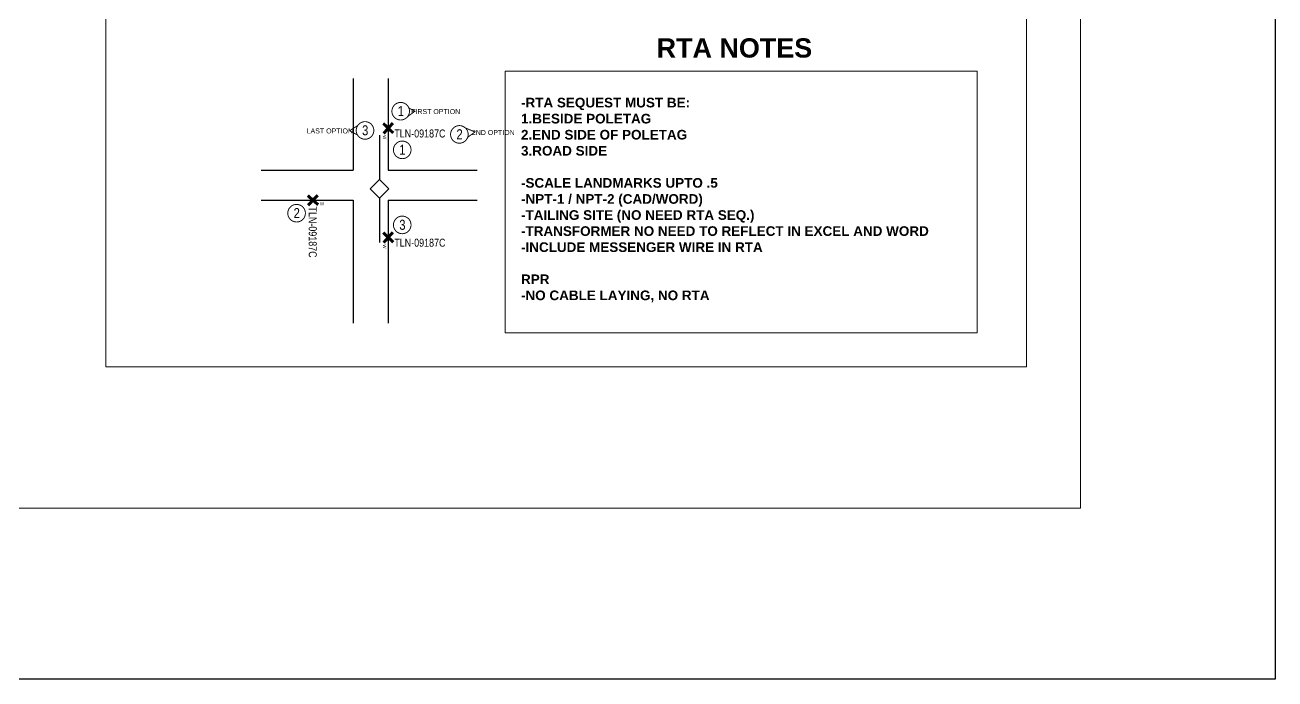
# Model space of a CAD drawing. Extents: x -663610 to -207124, y 70878 to 297551.
# Drawn here: x -252818 to -245787, y 70878 to 74559 of the extents above; entities that cross this region are included whole.
import ezdxf
from ezdxf.enums import TextEntityAlignment as Align

# ---------------------------------------------------------------- set-up
doc = ezdxf.new("R2010")
doc.units = 0
doc.header["$LTSCALE"] = 0.3
doc.linetypes.add('DASHED', pattern=[0.75, 0.5, -0.25])
doc.layers.get('0').update_dxf_attribs({"linetype": 'CONTINUOUS'})
for name, color, linetype in [('BASEMAP', 7, 'CONTINUOUS'), ('Electric Pole ID', 7, 'CONTINUOUS'), ('Electrical Pole (Wood)', 7, 'CONTINUOUS'), ('Extended messenger', 7, 'CONTINUOUS'), ('FOC Distribution Diagram', 1, 'CONTINUOUS'), ('RTA', 2, 'CONTINUOUS')]:
    doc.layers.add(name, color=color, linetype=linetype)
doc.styles.add('Mark', font='arial.ttf', dxfattribs={"width": 0.8, "height": 2.5})
doc.styles.get("Standard").update_dxf_attribs({"font": '', "width": 0.8})
doc.styles.add('WMF-Arial Unicode MS0', font='')
doc.styles.get('Standard').set_extended_font_data('FangSong_GB2312')
doc.styles.get('WMF-Arial Unicode MS0').set_extended_font_data('Arial Unicode MS', bold=True)

# ---------------------------------------------------------------- blocks, each defined once
blk = doc.blocks.new('Electrical Pole (Wood)')
at = {"const_width": 1.18}
for points in [[(-322437.53, 145736.03), (-322433.55, 145732.33)], [(-322437.46, 145732.26), (-322433.62, 145736.1)]]:
    blk.add_lwpolyline(points, dxfattribs=at)
at = {"color": 1, "lineweight": 0, "ltscale": 2, "insert": (-322432.84, 145733.29), "char_height": 1.2, "width": 1.2714, "attachment_point": 1}
blk.add_mtext('{\\fArial|b0|i0|c0|p34;\\C7;W}', dxfattribs=at)
blk = doc.blocks.new('em')
at = {"color": 7, "ltscale": 0.3}
blk.add_lwpolyline([(-318208.31, 148369.45), (-318205.34, 148372.42), (-318202.37, 148369.45), (-318205.34, 148366.48)], close=True, dxfattribs=at)
for points in [[(-318222.41, 148369.45), (-318208.31, 148369.45)], [(-318202.37, 148369.45), (-318188.26, 148369.45)]]:
    blk.add_lwpolyline(points, dxfattribs=at)

msp = doc.modelspace()

# ---------------------------------------------------------------- linework, layer by layer
at = {"layer": 'BASEMAP', "color": 152, "ltscale": 2, "true_color": 0x2776bb}
msp.add_lwpolyline([(-245787.2, 70878.3), (-269522.5, 70878.3), (-269522.5, 85901.3), (-245787.2, 85901.3)], close=True, dxfattribs=at)
at = {"layer": 'BASEMAP', "color": 152, "lineweight": 0, "ltscale": 2, "true_color": 0x2776bb}
for points in [[(-257304.8, 77313.4), (-246881.9, 77313.4), (-246881.9, 71840.7), (-257304.8, 71840.7)], [(-252363.4, 76517.8), (-247185.7, 76517.8), (-247185.7, 72636.1), (-252363.4, 72636.1)], [(-250116.7, 74299.7), (-247463, 74299.7), (-247463, 72827.6), (-250116.7, 72827.6)]]:
    msp.add_lwpolyline(points, close=True, dxfattribs=at)
at = {"layer": 'BASEMAP', "color": 251, "ltscale": 2}
for points in [[(-250972.7, 74258.1), (-250972.7, 73743)], [(-250774.8, 74258.1), (-250774.8, 73743)], [(-251489, 73743), (-250972.7, 73743)], [(-250774.8, 73743), (-250273.8, 73743)], [(-251489, 73573.2), (-250972.7, 73573.2)], [(-250972.7, 73573.2), (-250972.7, 72881.2)], [(-250774.8, 73573.2), (-250774.8, 72881.2)], [(-250774.8, 73573.2), (-250273.8, 73573.2)]]:
    msp.add_lwpolyline(points, dxfattribs=at)
at = {"layer": 'FOC Distribution Diagram', "color": 1, "linetype": 'DASHED', "ltscale": 50, "const_width": 0.025}
msp.add_lwpolyline([(-250839.2, 74214.7), (-250839.2, 73623.3), (-251403.7, 73623.3)], dxfattribs=at)
at = {"layer": 'RTA', "color": 4, "ltscale": 10, "const_width": 5.3}
for points in [[(-250658.6, 74091.8, -1.177071), (-250754.2, 74071.8, -0.849566), (-250658.6, 74091.8, 12.29491)], [(-250859.3, 73983.7, -1.177071), (-250954.9, 73963.7, -0.849566), (-250859.3, 73983.7, 12.29491)], [(-250328.6, 73961.3, -1.177071), (-250424.2, 73941.3, -0.849566), (-250328.6, 73961.3, 12.29491)]]:
    msp.add_lwpolyline(points, format="xyb", dxfattribs=at)
for points in [[(-250658.6, 74091.8), (-250624.6, 74073.9), (-250665.2, 74044.2)], [(-250946.3, 73993.7), (-250992.1, 73964), (-250948.1, 73940.8)], [(-250341.4, 73980.1), (-250287.4, 73957), (-250328, 73927.3)]]:
    msp.add_lwpolyline(points, dxfattribs=at)
at = {"layer": 'RTA', "color": 5, "ltscale": 10, "const_width": 5.3}
for points in [[(-250649.9, 73874.3, -1.177071), (-250745.5, 73854.3, -0.849566), (-250649.9, 73874.3, 12.29491)], [(-251244.2, 73517.8, -1.177071), (-251339.8, 73497.8, -0.849566), (-251244.2, 73517.8, 12.29491)], [(-250649.9, 73451.9, -1.177071), (-250745.5, 73431.9, -0.849566), (-250649.9, 73451.9, 12.29491)]]:
    msp.add_lwpolyline(points, format="xyb", dxfattribs=at)

# ---------------------------------------------------------------- block references
at = {"layer": 'Electrical Pole (Wood)', "color": 1, "lineweight": 0, "xscale": 14.39476500000047, "yscale": 14.39476500000047, "zscale": 14.39476500000047}
for p, rotation in [((-2242551.8, -4613886.1), 271.3023432257054), ((4436666, -1918203.7), 1.302343225705375), ((-2242551.8, -4614500.8), 271.3023432257054)]:
    msp.add_blockref('Electrical Pole (Wood)', p, dxfattribs=dict(at, rotation=rotation))
at = {"layer": 'Extended messenger', "color": 2, "xscale": 17.71875, "yscale": 17.71875, "zscale": 17.71875, "rotation": 270}
msp.add_blockref('em', (-2879745.4, -5564563.3), dxfattribs=at)

# ---------------------------------------------------------------- texts
at = {"color": 152, "lineweight": 0, "true_color": 0x2776bb, "style": 'WMF-Arial Unicode MS0'}
msp.add_text('RTA NOTES', height=108.47, dxfattribs=at).set_placement((-248827.8, 74375.9), align=Align.CENTER)
at = {"color": 152, "ltscale": 2, "insert": (-250028.1, 74149.7), "char_height": 54.234, "width": 2704.07, "attachment_point": 1, "style": 'WMF-Arial Unicode MS0'}
msp.add_mtext('{\\fArial Unicode MS|b1|i0|c134|p32;-RTA SEQUEST MUST BE: \\P1.BESIDE POLETAG\\P2.END SIDE OF POLETAG\\P3.ROAD SIDE\\P\\P-SCALE LANDMARKS UPTO .5\\P-NPT-1 / NPT-2 (CAD/WORD)\\P-TAILING SITE (NO NEED RTA SEQ.)\\P-TRANSFORMER NO NEED TO REFLECT IN EXCEL AND WORD\\P-INCLUDE MESSENGER WIRE IN RTA\\P\\PRPR\\P-NO CABLE LAYING, NO RTA}', dxfattribs=at)
at = {"layer": 'Electric Pole ID', "style": 'Mark', "width": 0.8}
for p in [(-250596.8, 73926.1), (-250596.8, 73311.4)]:
    msp.add_text('TLN-09187C', height=45, dxfattribs=at).set_placement(p, align=Align.CENTER)
msp.add_text('TLN-09187C', height=45, rotation=270, dxfattribs=at).set_placement((-251222, 73393.8), align=Align.CENTER)
at = {"layer": 'RTA', "color": 4, "style": 'Mark', "width": 0.8}
for s, height, p in [('1', 56.5, (-250703.8, 74046.4)), ('FIRST OPTION', 28.246, (-250507.8, 74058)), ('LAST OPTION', 28.246, (-251103.4, 73948.9)), ('3', 56.5, (-250904.5, 73938.2)), ('2', 56.5, (-250373.8, 73915.9)), ('2ND OPTION', 28.25, (-250184.1, 73940.1))]:
    msp.add_text(s, height=height, dxfattribs=at).set_placement(p, align=Align.CENTER)
at = {"layer": 'RTA', "color": 5, "style": 'Mark', "width": 0.8}
for s, p in [('1', (-250695.1, 73828.9)), ('2', (-251289.4, 73472.4)), ('3', (-250695.1, 73406.4))]:
    msp.add_text(s, height=56.5, dxfattribs=at).set_placement(p, align=Align.CENTER)

doc.saveas('drawing.dxf')
